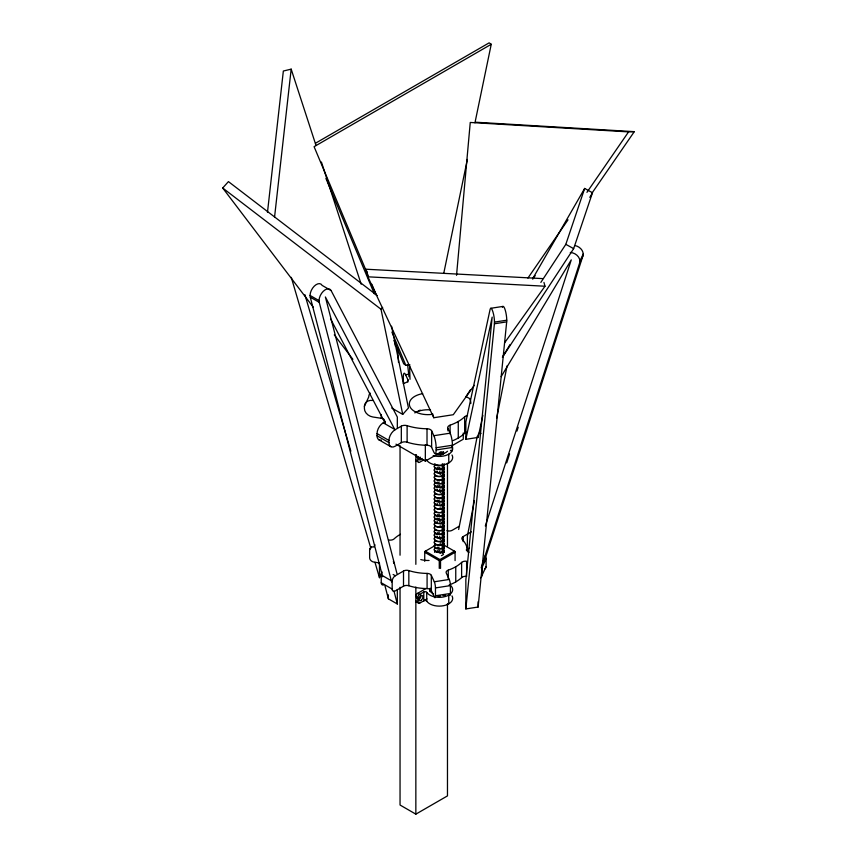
<?xml version="1.0" encoding="UTF-8"?>
<svg xmlns="http://www.w3.org/2000/svg" width="857" height="857" viewBox="0 0 857 857"><rect width="100%" height="100%" fill="white"/><g stroke="black" fill="none" stroke-linecap="round" stroke-linejoin="round"><path stroke-width="1.29" d="M456.535 275.322L470.257 122.465L628.567 131.882L634.298 131.657L591.908 193.221M502.416 307.309A8.945 1.885 81.2 0 1 505.298 310.298A8.945 1.885 81.2 0 1 506.68 321.878L478.11 607.035L465.844 608.931L494.414 323.785A8.945 1.885 81.2 0 0 492.957 311.927A8.945 1.885 81.2 0 0 490.075 309.516L465.844 421.976L465.844 439.32L478.11 437.413L482.866 415.313M267.48 212.332L283.346 71.024L291.176 69.149L316.029 145.497M274.561 217.057L291.176 69.149M458.666 529.487L477.242 436.267M474.457 500.531L467.386 535.989L467.386 551.812M496.632 418.248L507.076 365.832M443.765 273.276L467.365 159.434M474.96 122.797L491.243 44.285L489.143 42.85L315.472 143.237M465.844 439.32L492.175 317.111L465.844 579.91L465.844 608.931M485.319 525.994L571.265 259.864L501.163 376.652M506.701 462.887L509.583 453.974M516.985 431.05L518.217 427.236M481.184 567.816L579.632 262.992L582.91 255.911A8.945 7.049 24.9 0 0 574.854 245.53M484.066 561.999L582.91 255.911M540.863 282.403L565.824 244.341L584.667 188.433L592.487 192.739L573.654 248.637L502.459 357.219M384.343 419.726A4.874 2.817 0 0 0 381.269 418.291L372.87 416.995A8.774 6.92 24.9 0 1 364.396 408.521L364.396 406.325L368.756 396.92A8.774 6.92 24.9 0 1 370.235 393.106M378.912 562.856L373.952 562.096A4.467 3.524 24.9 0 1 369.635 557.778L369.635 549.915L371.135 546.68M374.959 544.773L373.952 546.937A4.467 3.524 24.9 0 0 369.635 549.915M374.948 562.278L379.469 577.682L381.654 572.958M579.91 261.192L583.188 254.111M480.466 577.779A4.467 3.524 24.9 0 0 482.095 575.176L482.095 567.313L486.101 558.689A4.467 3.524 24.9 0 0 484.944 556.022M482.095 575.176L486.101 566.541L486.101 558.689M532.615 278.771L584.667 188.433M589.82 197.367L592.487 192.739M502.448 357.176L509.99 344.621M470.407 389.86L466.004 396.566L470.472 399.03M527.912 278.086L568.02 219.831M586.938 192.343L628.567 131.882M532.883 278.964L535.154 275.665M474.275 385.318L453.289 414.713L433.771 417.734L367.857 276.811L365.757 269.205L542.909 278.621M504.58 342.854L544.998 286.227L543.949 282.424M313.255 307.181L222.702 188.004L228.433 181.609L377.176 295.515M391.574 326.206L408.457 407.996L402.726 414.392L381.011 309.238L382.651 307.406M491.243 44.285L314.091 146.686L368.199 275.622M381.408 440.08A8.774 5.067 -60 0 1 377.037 435.763L377.037 433.567A8.774 5.067 -60 0 1 383.24 422.822L385.286 421.633M416.716 412.067L420.166 410.075M431.628 447.365A4.874 2.817 0 0 0 427.011 445.276A42.989 24.821 0 0 1 407.118 442.201A4.874 2.817 0 0 0 401.322 442.673L395.163 446.229A8.774 5.067 -60 0 1 388.96 442.64L388.96 440.444A8.774 5.067 -60 0 1 395.163 429.7L401.322 426.154A4.874 2.817 0 0 1 407.118 425.683A42.989 24.821 0 0 0 427.011 428.757A4.874 2.817 0 0 1 431.628 430.835L433.878 435.699A8.774 1.853 81.2 0 1 436.149 447.75L436.149 449.946A8.774 1.853 81.2 0 1 433.878 452.217L431.628 447.365L431.628 430.835M423.861 459.823L419.662 462.244A2.678 1.553 -60 0 1 417.766 461.152A2.678 1.553 -60 0 1 415.87 460.059L417.766 461.152L417.766 456.727A2.678 1.553 -60 0 1 417.788 456.385M395.977 444.172L425.34 461.12L441.43 451.832M451.778 445.854L463.273 439.213L463.273 432.956M459.384 526.144L452.228 530.269A4.467 2.582 0 0 1 446.904 530.708M435.431 545.373L424.729 551.544L424.729 561.324M431.317 590.494A4.467 2.582 0 0 0 427.086 588.577A39.443 22.775 0 0 1 408.832 585.749A4.467 2.582 0 0 0 403.508 586.188L395.334 590.912A4.467 2.582 -60 0 1 392.174 589.08L392.174 581.228A4.467 2.582 -60 0 1 395.334 575.754L403.508 571.03A4.467 2.582 0 0 1 408.832 570.591A39.443 22.775 0 0 0 427.086 573.419A4.467 2.582 0 0 1 431.317 575.336L434.306 581.774A4.467 0.943 81.2 0 1 435.463 587.923L435.463 595.776A4.467 0.943 81.2 0 1 434.306 596.933L431.317 590.494L431.317 575.336M469.1 552.219A4.467 2.582 0 0 1 467.301 550.205A39.443 22.775 0 0 0 462.416 539.664A4.467 2.582 0 0 1 463.166 536.589L471.339 531.865M466.229 549.98L469.293 548.212M425.961 599.536L419.662 603.167A2.678 1.553 -60 0 1 417.766 602.075L417.766 597.65L415.87 596.558A2.678 1.553 -60 0 1 417.766 593.269L425.886 588.577M417.766 597.65A2.678 1.553 -60 0 1 419.662 594.362L423.787 591.983A1.789 1.028 0 0 1 426.722 592.348A13.412 7.745 0 0 0 445.576 596.451A13.412 7.745 0 0 0 450.193 585.127M423.787 591.983L423.787 600.746L426.968 598.904M400.048 587.27L400.048 805.023L415.849 814.15L447.472 795.896L447.472 603.521M502.973 306.41L490.707 308.306M494.489 322.103L506.755 320.207M494.414 323.785L506.68 321.878M393.931 340.497L403.711 363.829L405.811 365.264L409.71 364.664M403.604 383.411A8.774 1.853 81.2 0 1 403.304 379.169L403.304 376.973A8.774 1.853 81.2 0 1 405.575 374.702L409.325 374.123M433.878 435.699L450.161 433.171A8.774 1.853 81.2 0 1 452.432 445.233L452.432 447.429A8.774 1.853 81.2 0 1 450.503 450.343M436.149 447.75L452.432 445.233M436.149 449.946L452.432 447.429M434.306 581.774L449.25 579.471A4.467 0.943 81.2 0 1 450.407 585.61L450.407 593.472A4.467 0.943 81.2 0 1 449.507 595.09M435.463 587.923L450.407 585.61M435.463 595.776L450.407 593.472M438.045 596.365L440.53 595.979M443.026 595.594L445.511 595.208M367.857 276.811L544.998 286.227M475.989 122.24L634.298 131.657M565.824 244.341L573.654 248.637M397.327 427.707L397.327 417.038L331.113 290.587L322.136 285.402A8.945 5.163 -60 0 0 314.262 286.152A8.945 5.163 -60 0 0 310.277 297.165L382.651 576.804M310.073 295.44L319.05 300.625M310.277 297.165L319.254 302.35L391.628 581.978M391.745 408.05L402.726 414.392M383.24 422.822L395.163 429.7M377.037 433.567L388.96 440.444M377.037 435.763L388.96 442.64M378.858 439.78L390.781 446.658M443.262 544.72L455.078 551.544L455.078 560.585M393.149 574.49L395.334 575.754M417.766 593.269L419.662 594.362M382.072 571.94A4.467 2.582 -60 0 0 381.236 574.908L392.174 581.228M419.662 603.167L415.87 600.982A2.678 1.553 -60 0 0 417.766 602.075M381.236 574.908L381.236 582.771L392.174 589.08M384.997 585.867L388.35 598.807L397.327 603.992L397.327 589.487M222.702 188.004L381.011 309.238M334.273 334.851L352.87 359.319M394.22 428.457L325.381 296.972L396.995 573.687M330.663 319.029L385.243 423.272M365.757 269.205L367.449 272.815M467.536 415.516A4.874 2.817 0 0 0 464.665 416.77A42.989 24.821 0 0 1 450.096 425.179A4.874 2.817 0 0 0 447.911 428.318L450.161 433.171M405.575 374.702L407.825 379.555L407.825 382.104M449.25 579.471L446.261 573.022A4.467 2.582 0 0 1 448.265 570.141A39.443 22.775 0 0 0 461.623 562.428A4.467 2.582 0 0 1 466.615 561.271L466.615 576.429A4.467 2.582 0 0 0 461.623 577.586A39.443 22.775 0 0 1 449.164 584.977M371.809 284.213L376.448 295.269M391.906 332.109L405.811 365.264M325.906 178.406L374.348 293.833M321.418 162.037L361.172 284.192M304.91 294.712L350.845 451.189M291.284 277.347L370.802 548.159M432.731 413.931L433.771 417.734M393.974 591.041L397.327 603.992M409.56 364.643L410.01 379.308M407.643 364.793L408.971 376.705M397.498 347.771L398.526 362.447M395.163 343.443L395.345 346.11M478.11 434.745L478.11 437.413M478.11 601.753L478.11 607.035M464.665 416.77L464.665 433.299A42.989 24.821 0 0 1 452.989 440.605M463.166 536.589L463.166 541.645M461.623 562.428L461.623 577.586M458.27 421.494L458.27 438.013M455.753 566.756L455.753 581.914M450.096 425.179L450.096 434.081M448.757 454.178L448.757 462.93M448.757 595.09L448.757 603.853M448.265 570.141L448.265 578.989M447.911 428.318L447.911 430.867M447.472 463.251L447.472 546.08M442.748 452.775L442.748 453.503M442.748 467.236L442.748 467.965M442.748 470.847L442.748 471.575M442.748 474.457L442.748 475.196M442.748 478.077L442.748 478.806M442.748 481.688L442.748 482.416M442.748 485.308L442.748 486.037M442.748 488.918L442.748 489.647M442.748 492.529L442.748 493.257M442.748 496.149L442.748 496.878M442.748 499.76L442.748 500.488M442.748 503.37L442.748 504.109M442.748 506.99L442.748 507.719M442.748 510.601L442.748 511.329M442.748 514.221L442.748 514.95M442.748 517.832L442.748 518.56M442.748 521.442L442.748 522.181M442.748 525.062L442.748 525.791M442.748 528.673L442.748 529.401M442.748 532.293L442.748 533.022M442.748 535.904L442.748 536.632M442.748 539.514L442.748 540.253M442.748 543.134L442.748 543.863M442.748 546.745L442.748 547.473M442.748 550.365L442.748 551.094M440.53 568.427L440.53 560.671L439.898 559.578L425.361 551.18L424.729 552.272L439.266 560.671L440.53 560.671L455.078 552.272L454.446 551.18L439.898 559.578L439.266 560.671L439.266 568.427M427.011 428.757L427.011 445.276M427.086 573.419L427.086 588.577M426.722 592.348L426.722 601.111A13.412 7.745 0 0 0 443.765 605.674A13.412 7.745 0 0 0 451.993 595.915M425.34 444.847L425.34 461.12M415.849 454.788L415.849 564.334M415.849 587.045L415.849 814.15M408.832 570.591L408.832 585.749M407.118 425.683L407.118 442.201M403.508 571.03L403.508 586.188M401.322 426.154L401.322 442.673M400.048 445.661L400.048 555.207M388.35 594.854L388.35 598.807M381.269 414.477L381.269 418.291M379.469 563.167L379.469 577.682M407.825 379.555A4.874 2.817 0 0 1 405.64 382.693A42.989 24.821 0 0 0 403.304 383.561M469.882 398.687A42.989 24.821 0 0 1 470.847 403.443M364.396 406.325A8.774 6.92 24.9 0 1 372.87 400.465M481.002 433.406A8.774 6.92 24.9 0 1 478.506 433.331M464.665 433.299A4.874 2.817 0 0 1 466.519 432.282M385.168 423.347A42.989 24.821 0 0 1 384.889 420.958M414.756 412.892A18.554 10.713 0 0 1 430.503 409.86M431.81 414.402A18.554 10.713 0 0 1 409.892 406.582A18.554 10.713 0 0 1 422.64 393.663M389.121 540.039A4.467 2.582 0 0 0 394.113 538.882A39.443 22.775 0 0 1 400.433 534.297M393.32 561.646A4.467 2.582 0 0 1 393.813 563.349M486.101 566.541A4.467 3.524 24.9 0 1 484.719 569.005M482.052 566.766A4.467 3.524 24.9 0 1 482.095 567.313M383.69 584.903A4.467 2.582 -60 0 1 381.236 582.771M429.078 560.457A17.022 9.823 0 0 1 420.798 559.589M429.882 591.609A9.395 5.421 0 0 1 430.964 589.273M423.787 600.746A1.789 1.028 0 0 1 426.722 601.111M433.149 593.73A9.395 5.421 0 0 1 430.203 588.213M420.905 595.165A2.989 1.725 -60 0 1 418.58 599.611M416.791 598.572A2.989 1.725 -60 0 1 416.813 597.693M426.186 459.759A1.789 1.028 0 0 1 426.722 460.198A13.412 7.745 0 0 0 443.765 464.751A13.412 7.745 0 0 0 451.993 455.003M451.993 446.24A13.412 7.745 0 0 1 448.029 454.564A13.412 7.745 0 0 1 433.181 455.603M447.536 451.264A9.395 5.421 0 0 1 436.17 453.814M415.87 455.635A2.678 1.553 -60 0 1 416.063 454.574M420.262 457.145A2.989 1.725 -60 0 1 418.58 458.688M416.791 457.649A2.989 1.725 -60 0 1 416.898 456.385M422.04 458.42A2.989 1.725 -60 0 1 419.448 459.855A2.989 1.725 -60 0 1 418.859 457.295M443.744 526.123A5.024 2.41 5.7 0 1 437.327 526.723A5.024 2.41 5.7 0 1 434.595 523.498M443.508 520.895A5.024 3.332 -6.7 0 1 442.233 525.373M443.744 529.733A5.024 2.41 5.7 0 1 437.327 530.344A5.024 2.41 5.7 0 1 434.595 527.109M443.68 524.72A5.024 3.332 -6.7 0 1 442.233 528.983M443.744 533.354A5.024 2.41 5.7 0 1 437.327 533.954A5.024 2.41 5.7 0 1 434.595 530.729M443.508 528.126A5.024 3.332 -6.7 0 1 442.233 532.604M443.744 536.964A5.024 2.41 5.7 0 1 437.327 537.575A5.024 2.41 5.7 0 1 434.595 534.34M443.508 531.747A5.024 3.332 -6.7 0 1 442.233 536.214M443.744 540.574A5.024 2.41 5.7 0 1 437.327 541.185A5.024 2.41 5.7 0 1 434.595 537.96M443.508 535.357A5.024 3.332 -6.7 0 1 442.233 539.835M443.744 544.195A5.024 2.41 5.7 0 1 437.327 544.795A5.024 2.41 5.7 0 1 434.595 541.57M443.755 539.278A5.024 3.332 -6.7 0 1 442.233 543.445M443.744 547.805A5.024 2.41 5.7 0 1 437.327 548.416A5.024 2.41 5.7 0 1 434.595 545.181M443.594 542.685A5.024 3.332 -6.7 0 1 442.233 547.055M443.744 551.415A5.024 2.41 5.7 0 1 437.327 552.026A5.024 2.41 5.7 0 1 434.595 548.801M443.508 546.198A5.024 3.332 -6.7 0 1 442.233 550.676M443.508 549.808A5.024 3.332 -6.7 0 1 444.065 552.337M437.113 550.633A2.453 0.771 -5.4 0 0 437.231 550.73A2.453 0.836 -9.5 0 0 437.509 550.847A2.453 0.921 -13.3 0 0 437.895 550.933A2.453 1.039 -16.5 0 0 438.356 550.955A2.453 1.178 -19.1 0 0 438.87 550.912A2.453 1.318 -20.9 0 0 439.405 550.783A2.453 1.457 -21.6 0 0 439.866 550.623M437.509 547.237A2.453 0.921 -13.3 0 0 437.895 547.323A2.453 1.039 -16.5 0 0 438.356 547.344A2.453 1.178 -19.1 0 0 438.87 547.291A2.453 1.318 -20.9 0 0 439.202 547.227M440.059 543.306A2.453 1.596 -21.2 0 0 440.423 543.102A2.453 1.725 -19.5 0 0 440.702 542.899M440.423 539.482A2.453 1.596 -21.2 0 1 440.059 539.685M437.07 536.107A2.453 0.771 -5.4 0 0 437.231 536.268A2.453 0.836 -9.5 0 0 437.509 536.396M439.93 536.139A2.453 1.457 -21.6 0 1 439.405 536.332M437.231 532.658A2.453 0.836 -9.5 0 0 437.509 532.775A2.453 0.921 -13.3 0 0 437.895 532.861A2.453 1.039 -16.5 0 0 438.356 532.883A2.453 1.178 -19.1 0 0 438.87 532.84A2.453 1.318 -20.9 0 0 439.405 532.722M440.423 525.03A2.453 1.596 -21.2 0 1 440.059 525.234M442.544 520.617A5.024 2.507 7.4 0 1 442.083 524.516M443.519 525.32A5.024 3.224 -8.4 0 1 436.834 526.959A5.024 3.224 -8.4 0 1 434.874 522.834M440.423 553.215A2.453 1.596 -21.2 0 1 439.995 553.451M443.08 549.862A5.024 2.507 7.4 0 1 442.083 553.44M443.519 554.233A5.024 3.224 -8.4 0 1 441.398 555.615M434.542 552.304A5.024 3.224 -8.4 0 1 434.874 551.747M443.08 546.252A5.024 2.507 7.4 0 1 442.083 549.819M443.519 550.612A5.024 3.224 -8.4 0 1 436.834 552.262A5.024 3.224 -8.4 0 1 434.874 548.137M443.08 542.631A5.024 2.507 7.4 0 1 442.083 546.209M443.519 547.002A5.024 3.224 -8.4 0 1 436.834 548.651A5.024 3.224 -8.4 0 1 434.874 544.527M442.544 538.689A5.024 2.507 7.4 0 1 442.083 542.588M443.519 543.392A5.024 3.224 -8.4 0 1 436.834 545.031A5.024 3.224 -8.4 0 1 434.874 540.906M442.973 535.336A5.024 2.507 7.4 0 1 442.083 538.978M443.519 539.771A5.024 3.224 -8.4 0 1 436.834 541.42A5.024 3.224 -8.4 0 1 434.874 537.296M443.08 531.79A5.024 2.507 7.4 0 1 442.083 535.368M443.519 536.161A5.024 3.224 -8.4 0 1 436.834 537.8A5.024 3.224 -8.4 0 1 434.874 533.675M443.08 528.18A5.024 2.507 7.4 0 1 442.083 531.747M443.519 532.54A5.024 3.224 -8.4 0 1 436.834 534.19A5.024 3.224 -8.4 0 1 434.874 530.065M442.544 524.227A5.024 2.507 7.4 0 1 442.083 528.137M443.519 528.93A5.024 3.224 -8.4 0 1 436.834 530.579A5.024 3.224 -8.4 0 1 434.874 526.455M443.744 453.835A5.024 2.41 5.7 0 1 440.219 454.821M443.594 451.95A5.024 3.332 -6.7 0 1 442.233 453.085M442.448 465.34A5.024 2.41 5.7 0 1 434.853 463.958M442.533 463.755A5.024 3.332 -6.7 0 1 442.233 463.926M443.744 468.297A5.024 2.41 5.7 0 1 437.327 468.897A5.024 2.41 5.7 0 1 434.595 465.672M444.097 464.023A5.024 3.332 -6.7 0 1 442.233 467.547M443.744 471.907A5.024 2.41 5.7 0 1 437.327 472.518A5.024 2.41 5.7 0 1 434.595 469.282M443.508 466.69A5.024 3.332 -6.7 0 1 442.233 471.157M443.744 475.517A5.024 2.41 5.7 0 1 437.327 476.128A5.024 2.41 5.7 0 1 434.595 472.903M443.508 470.3A5.024 3.332 -6.7 0 1 442.233 474.778M443.744 479.138A5.024 2.41 5.7 0 1 437.327 479.738A5.024 2.41 5.7 0 1 434.595 476.513M443.755 474.221A5.024 3.332 -6.7 0 1 442.233 478.388M443.744 482.748A5.024 2.41 5.7 0 1 437.327 483.359A5.024 2.41 5.7 0 1 434.595 480.124M443.508 477.531A5.024 3.332 -6.7 0 1 442.233 481.998M443.744 486.358A5.024 2.41 5.7 0 1 437.327 486.969A5.024 2.41 5.7 0 1 434.595 483.744M443.508 481.141A5.024 3.332 -6.7 0 1 442.233 485.619M443.744 489.979A5.024 2.41 5.7 0 1 437.327 490.59A5.024 2.41 5.7 0 1 434.595 487.354M443.508 484.762A5.024 3.332 -6.7 0 1 442.233 489.229M443.744 493.589A5.024 2.41 5.7 0 1 437.327 494.2A5.024 2.41 5.7 0 1 434.595 490.975M443.83 488.779A5.024 3.332 -6.7 0 1 442.233 492.839M443.744 497.21A5.024 2.41 5.7 0 1 437.327 497.81A5.024 2.41 5.7 0 1 434.595 494.585M443.68 492.186A5.024 3.332 -6.7 0 1 442.233 496.46M443.744 500.82A5.024 2.41 5.7 0 1 437.327 501.431A5.024 2.41 5.7 0 1 434.595 498.196M443.508 495.603A5.024 3.332 -6.7 0 1 442.233 500.07M443.744 504.43A5.024 2.41 5.7 0 1 437.327 505.041A5.024 2.41 5.7 0 1 434.595 501.816M443.508 499.213A5.024 3.332 -6.7 0 1 442.233 503.691M443.744 508.051A5.024 2.41 5.7 0 1 437.327 508.651A5.024 2.41 5.7 0 1 434.595 505.426M443.508 502.823A5.024 3.332 -6.7 0 1 442.233 507.301M443.744 511.661A5.024 2.41 5.7 0 1 437.327 512.272A5.024 2.41 5.7 0 1 434.595 509.047M443.755 506.744A5.024 3.332 -6.7 0 1 442.233 510.911M443.744 515.282A5.024 2.41 5.7 0 1 437.327 515.882A5.024 2.41 5.7 0 1 434.595 512.657M443.594 510.161A5.024 3.332 -6.7 0 1 442.233 514.532M443.744 518.892A5.024 2.41 5.7 0 1 437.327 519.503A5.024 2.41 5.7 0 1 434.595 516.268M443.508 513.675A5.024 3.332 -6.7 0 1 442.233 518.142M443.744 522.502A5.024 2.41 5.7 0 1 437.327 523.113A5.024 2.41 5.7 0 1 434.595 519.888M443.508 517.285A5.024 3.332 -6.7 0 1 442.233 521.763M437.038 521.506A2.453 0.75 -1.1 0 0 437.07 521.656A2.453 0.771 -5.4 0 0 437.231 521.806A2.453 0.836 -9.5 0 0 437.509 521.934M439.405 521.87A2.453 1.457 -21.6 0 0 439.93 521.677A2.453 1.596 -21.2 0 0 440.305 521.485M437.081 518.057A2.453 0.771 -5.4 0 0 437.231 518.196A2.453 0.836 -9.5 0 0 437.509 518.324A2.453 0.921 -13.3 0 0 437.895 518.399A2.453 1.039 -16.5 0 0 438.356 518.431A2.453 1.178 -19.1 0 0 438.87 518.378A2.453 1.318 -20.9 0 0 439.405 518.26A2.453 1.457 -21.6 0 0 439.93 518.067M437.316 514.639A2.453 0.836 -9.5 0 0 437.509 514.714A2.453 0.921 -13.3 0 0 437.895 514.789A2.453 1.039 -16.5 0 0 438.356 514.811A2.453 1.178 -19.1 0 0 438.87 514.768A2.453 1.318 -20.9 0 0 439.405 514.65M440.423 506.958A2.453 1.596 -21.2 0 1 440.059 507.162M437.07 503.584A2.453 0.771 -5.4 0 0 437.231 503.734A2.453 0.836 -9.5 0 0 437.509 503.862M439.93 503.605A2.453 1.457 -21.6 0 1 439.405 503.798M437.231 500.124A2.453 0.836 -9.5 0 0 437.509 500.252A2.453 0.921 -13.3 0 0 437.895 500.338A2.453 1.039 -16.5 0 0 438.356 500.359A2.453 1.178 -19.1 0 0 438.87 500.306A2.453 1.318 -20.9 0 0 439.405 500.188A2.453 1.457 -21.6 0 0 439.802 500.049M440.423 492.496A2.453 1.596 -21.2 0 1 440.059 492.7M437.038 488.972A2.453 0.75 -1.1 0 0 437.07 489.122A2.453 0.771 -5.4 0 0 437.231 489.283A2.453 0.836 -9.5 0 0 437.509 489.411M439.405 489.347A2.453 1.457 -21.6 0 0 439.93 489.154A2.453 1.596 -21.2 0 0 440.369 488.918M437.07 485.512A2.453 0.771 -5.4 0 0 437.231 485.673A2.453 0.836 -9.5 0 0 437.509 485.79A2.453 0.921 -13.3 0 0 437.895 485.876A2.453 1.039 -16.5 0 0 438.356 485.898A2.453 1.178 -19.1 0 0 438.87 485.855A2.453 1.318 -20.9 0 0 439.405 485.726A2.453 1.457 -21.6 0 0 439.93 485.533M437.263 482.073A2.453 0.836 -9.5 0 0 437.509 482.18A2.453 0.921 -13.3 0 0 437.895 482.266A2.453 1.039 -16.5 0 0 438.356 482.287A2.453 1.178 -19.1 0 0 438.87 482.234A2.453 1.318 -20.9 0 0 439.405 482.116M440.423 474.424A2.453 1.596 -21.2 0 1 440.059 474.628M437.038 470.922A2.453 0.75 -1.1 0 0 437.07 471.05A2.453 0.771 -5.4 0 0 437.231 471.211A2.453 0.836 -9.5 0 0 437.509 471.339M439.405 471.275A2.453 1.457 -21.6 0 0 439.93 471.082A2.453 1.596 -21.2 0 0 440.252 470.922M437.113 467.504A2.453 0.771 -5.4 0 0 437.231 467.601A2.453 0.836 -9.5 0 0 437.509 467.718A2.453 0.921 -13.3 0 0 437.895 467.804A2.453 1.039 -16.5 0 0 438.356 467.826A2.453 1.178 -19.1 0 0 438.87 467.783A2.453 1.318 -20.9 0 0 439.405 467.665A2.453 1.457 -21.6 0 0 439.866 467.493M439.405 453.203A2.453 1.457 -21.6 0 0 439.93 453.01A2.453 1.596 -21.2 0 0 440.423 452.742M443.058 451.875A5.024 2.507 7.4 0 1 442.083 452.239M443.519 453.032A5.024 3.224 -8.4 0 1 437.049 454.735M440.305 452.089A2.453 1.596 -21.2 0 1 439.93 452.282A2.453 1.457 -21.6 0 1 439.405 452.475M443.08 517.328A5.024 2.507 7.4 0 1 442.083 520.906M443.519 521.699A5.024 3.224 -8.4 0 1 436.834 523.348A5.024 3.224 -8.4 0 1 434.874 519.224M443.08 513.718A5.024 2.507 7.4 0 1 442.083 517.296M443.519 518.089A5.024 3.224 -8.4 0 1 436.834 519.738A5.024 3.224 -8.4 0 1 434.874 515.603M443.08 510.108A5.024 2.507 7.4 0 1 442.083 513.675M443.519 514.468A5.024 3.224 -8.4 0 1 436.834 516.118A5.024 3.224 -8.4 0 1 434.874 511.993M442.544 506.155A5.024 2.507 7.4 0 1 442.083 510.065M443.519 510.858A5.024 3.224 -8.4 0 1 436.834 512.507A5.024 3.224 -8.4 0 1 434.874 508.383M442.544 502.545A5.024 2.507 7.4 0 1 442.083 506.455M443.519 507.248A5.024 3.224 -8.4 0 1 436.834 508.887A5.024 3.224 -8.4 0 1 434.874 504.762M443.08 499.267A5.024 2.507 7.4 0 1 442.083 502.834M443.519 503.627A5.024 3.224 -8.4 0 1 436.834 505.276A5.024 3.224 -8.4 0 1 434.874 501.152M443.08 495.646A5.024 2.507 7.4 0 1 442.083 499.224M443.519 500.017A5.024 3.224 -8.4 0 1 436.834 501.666A5.024 3.224 -8.4 0 1 434.874 497.542M443.08 492.036A5.024 2.507 7.4 0 1 442.083 495.603M443.519 496.396A5.024 3.224 -8.4 0 1 436.834 498.046A5.024 3.224 -8.4 0 1 434.874 493.921M442.544 488.094A5.024 2.507 7.4 0 1 442.083 491.993M443.519 492.786A5.024 3.224 -8.4 0 1 436.834 494.435A5.024 3.224 -8.4 0 1 434.874 490.311M443.08 484.805A5.024 2.507 7.4 0 1 442.083 488.383M443.519 489.176A5.024 3.224 -8.4 0 1 436.834 490.815A5.024 3.224 -8.4 0 1 434.874 486.69M443.08 481.195A5.024 2.507 7.4 0 1 442.083 484.762M443.519 485.555A5.024 3.224 -8.4 0 1 436.834 487.205A5.024 3.224 -8.4 0 1 434.874 483.08M443.08 477.574A5.024 2.507 7.4 0 1 442.083 481.152M443.519 481.945A5.024 3.224 -8.4 0 1 436.834 483.594A5.024 3.224 -8.4 0 1 434.874 479.47M442.544 473.632A5.024 2.507 7.4 0 1 442.083 477.531M443.519 478.335A5.024 3.224 -8.4 0 1 436.834 479.974A5.024 3.224 -8.4 0 1 434.874 475.849M442.544 470.022A5.024 2.507 7.4 0 1 442.083 473.921M443.519 474.714A5.024 3.224 -8.4 0 1 436.834 476.363A5.024 3.224 -8.4 0 1 434.874 472.239M443.08 466.733A5.024 2.507 7.4 0 1 442.083 470.311M443.519 471.104A5.024 3.224 -8.4 0 1 436.834 472.743A5.024 3.224 -8.4 0 1 434.874 468.618M443.99 464.065A5.024 2.507 7.4 0 1 442.083 466.69M443.519 467.483A5.024 3.224 -8.4 0 1 436.834 469.133A5.024 3.224 -8.4 0 1 434.874 465.008M439.052 465.758A5.024 3.224 -8.4 0 1 437.049 465.576M435.335 464.783A5.024 3.224 -8.4 0 1 434.724 464.162M570.301 252.451A8.945 7.049 24.9 0 1 579.632 262.992M319.254 302.35A8.945 5.163 -60 0 1 323.239 291.337A8.945 5.163 -60 0 1 331.113 290.587M421.323 600.157A2.989 1.725 -60 0 0 422.265 595.529A2.989 1.725 -60 0 0 418.741 598.657A2.989 1.725 -60 0 0 421.323 600.157"/></g></svg>
